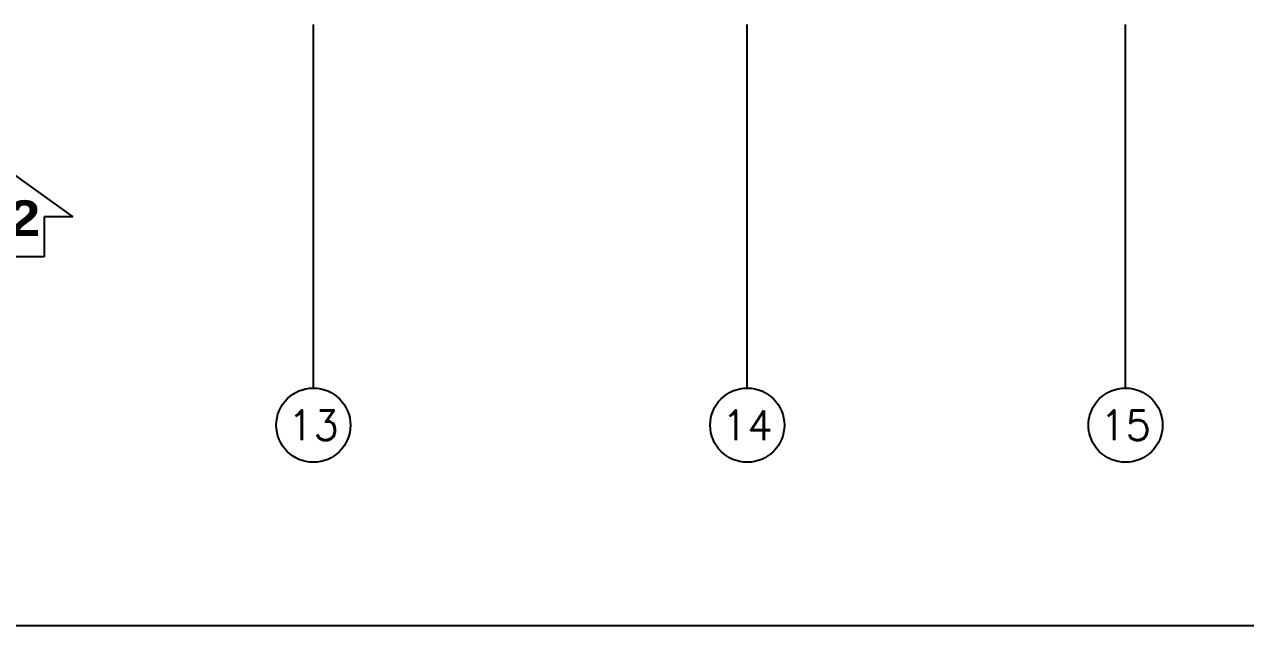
# Model space of a CAD drawing. Header units: millimetres. Extents: x -3 to 53, y -269 to 39.
# Drawn here: x 25.05 to 33.28, y -70.6 to -66.55 of the extents above; entities that cross this region are included whole.
import ezdxf
from ezdxf.enums import TextEntityAlignment as Align

# ---------------------------------------------------------------- set-up
doc = ezdxf.new("R2010")
doc.units = ezdxf.units.MM
doc.header["$LTSCALE"] = 15
for name, pattern in [('CENTER', [2, 1.25, -0.25, 0.25, -0.25]), ('PHANTOM', [63.5, 31.75, -6.35, 6.35, -6.35, 6.35, -6.35]), ('PHANTOM2', [1.25, 0.625, -0.125, 0.125, -0.125, 0.125, -0.125])]:
    doc.linetypes.add(name, pattern=pattern)
doc.layers.get('0').update_dxf_attribs({"color": 250})
for name, color, linetype in [('A-CORTE', 250, 'CENTER'), ('A-EJES', 251, 'PHANTOM'), ('L-03_EQUIP-ACCES', 160, 'Continuous'), ('L13 Texto Grande', 150, 'Continuous')]:
    doc.layers.add(name, color=color, linetype=linetype)
doc.layers.add('A-MUROS', color=252, linetype='Continuous', lineweight=30)
doc.styles.add('R140', font='', dxfattribs={"height": 3.55})
doc.styles.add('R160-75', font='', dxfattribs={"height": 0.6})
doc.styles.add('ROMANS', font='romans.shx', dxfattribs={"width": 0.8})
doc.styles.get('R140').set_extended_font_data('Arial Black', bold=True)
doc.styles.get('R160-75').set_extended_font_data('Arial Black', bold=True)

# ---------------------------------------------------------------- blocks, each defined once
blk = doc.blocks.new('A$C2493226f')
at = {"layer": 'L13 Texto Grande'}
blk.add_lwpolyline([(0, -1.1), (42.5295, -1.1)], dxfattribs=at)
blk = doc.blocks.new('*U31')
blk.add_lwpolyline([(-4.65, -4.35), (-4.65, 0.15), (-7.86, 0.15), (-0.15, 5.69), (7.57, 0.15), (4.35, 0.15), (4.35, -4.35)], close=True)
at = {"linetype": 'Continuous', "style": 'R140'}
blk.add_attdef('ELEVACION', text='', height=3.55, dxfattribs=at).set_placement((0, 0), align=Align.MIDDLE_CENTER)
blk = doc.blocks.new('Cortes-Elev.')
at = {"layer": 'A-CORTE', "linetype": 'CENTER', "ltscale": 0.5}
ref = blk.add_blockref('*U31', (24.9256, 20.5952), dxfattribs=dict(at, xscale=0.05980032655866058, yscale=0.05980032655866058, zscale=0.05980032655866058))
ref.add_attrib('ELEVACION', 'E2', dxfattribs={"layer": '0', "linetype": 'Continuous', "height": 0.2392, "style": 'R160-75'}).set_placement((24.9256, 20.5953), align=Align.MIDDLE_CENTER)
blk = doc.blocks.new('Ejes_Torre G')
at = {"layer": 'A-EJES', "linetype": 'PHANTOM2', "ltscale": 0.5, "elevation": 0}
blk.add_lwpolyline([(27, -2.75), (27, -0.3)], dxfattribs=at)
at = {"layer": 'A-EJES', "linetype": 'PHANTOM2', "ltscale": 0.5}
for points in [[(29.925, -2.75), (29.925, -0.3)], [(32.475, -2.75), (32.475, -0.3)]]:
    blk.add_lwpolyline(points, dxfattribs=at)
at = {"layer": 'A-EJES', "linetype": 'Continuous'}
for centre in [(27, -3, 0), (29.925, -3), (32.475, -3)]:
    blk.add_circle(centre, 0.25, dxfattribs=at)
at = {"layer": 'A-EJES', "linetype": 'Continuous', "style": 'ROMANS'}
for s, p in [('13', (27, -3, 0)), ('14', (29.925, -3)), ('15', (32.475, -3))]:
    blk.add_text(s, height=0.2, dxfattribs=at).set_placement(p, align=Align.MIDDLE_CENTER)

msp = doc.modelspace()

# ---------------------------------------------------------------- block references
at = {"layer": 'A-CORTE'}
msp.add_blockref('Cortes-Elev.', (0, -88.4539), dxfattribs=at)
at = {"layer": 'A-MUROS'}
msp.add_blockref('Ejes_Torre G', (0, -66.2539), dxfattribs=at)
at = {"layer": 'L-03_EQUIP-ACCES'}
msp.add_blockref('A$C2493226f', (0, -69.5039), dxfattribs=at)

doc.saveas('drawing.dxf')
